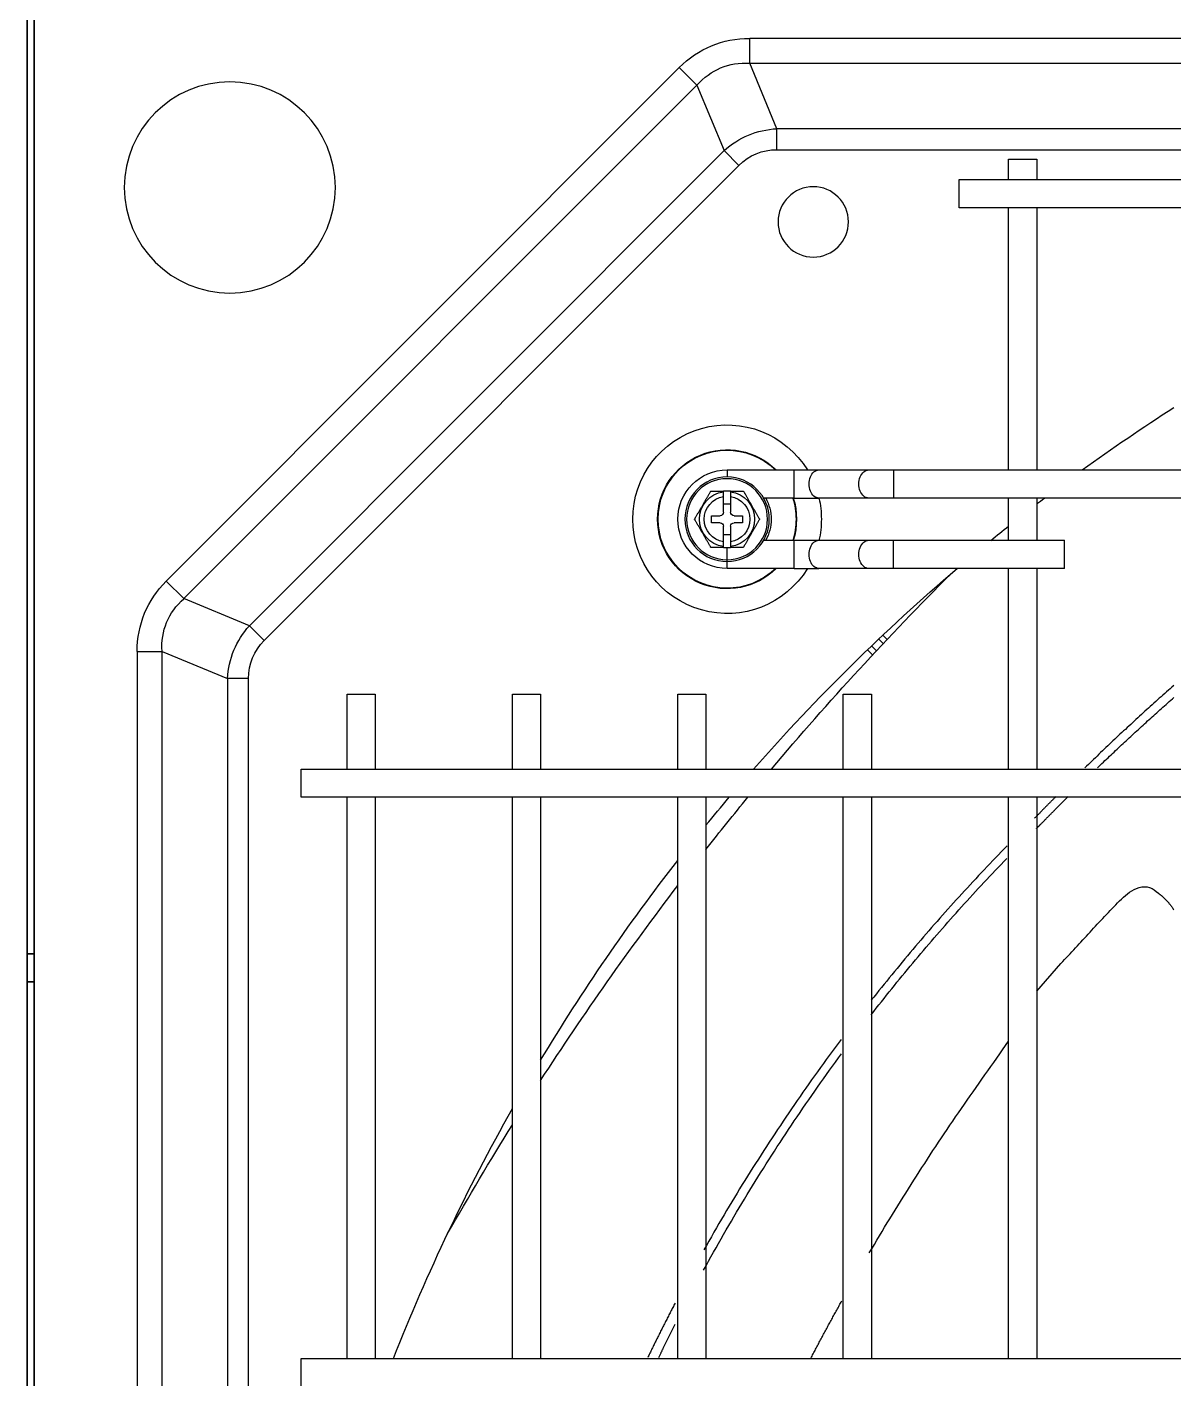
# Model space of a CAD drawing. Header units: millimetres. Extents: x 0 to 504600, y 0 to 118800.
# Drawn here: x 430945.5 to 431108.5, y 46225.7 to 46417.8 of the extents above; entities that cross this region are included whole.
import ezdxf

# ---------------------------------------------------------------- set-up
doc = ezdxf.new("R2010")
doc.units = ezdxf.units.MM
doc.header["$LTSCALE"] = 200
doc.layers.add('LG-AIRCON', color=240, linetype='Continuous')

# ---------------------------------------------------------------- blocks, each defined once
blk = doc.blocks.new('UXC')
at = {"layer": 'LG-AIRCON', "color": 0}
for p, q in [((390.35, 733), (390.35, 30)), ((390.35, 30), (390.35, 733)), ((391.35, 30), (391.35, 733)), ((391.35, 733), (391.35, 30)), ((405.99, 111.03), (405.99, 651.03)), ((409.53, 651.03), (409.53, 111.03)), ((418.83, 114.89), (418.83, 647.18)), ((421.8, 647.18), (421.8, 114.89)), ((429.3, 215.5), (429.3, 213.5)), ((429.3, 213.5), (429.3, 211.5)), ((429.3, 211.5), (1174.82, 211.5)), ((435.81, 211.5), (435.81, 131.75)), ((439.81, 131.75), (439.81, 211.5)), ((459.31, 211.5), (459.31, 131.75)), ((463.31, 131.75), (463.31, 211.5)), ((482.81, 211.5), (482.81, 131.75)), ((486.81, 131.75), (486.81, 211.5)), ((506.31, 211.5), (506.31, 131.75)), ((510.31, 131.75), (510.31, 211.5)), ((529.81, 211.5), (529.81, 131.76)), ((533.81, 131.76), (533.81, 211.5)), ((391.36, 158), (390.35, 158)), ((390.35, 158), (391.35, 158)), ((391.36, 154), (390.35, 154)), ((390.35, 154), (391.35, 154)), ((429.3, 131.75), (429.3, 129.75)), ((1174.82, 131.75), (429.3, 131.75)), ((429.3, 129.75), (429.3, 127.75)), ((429.3, 127.75), (1174.82, 127.75)), ((435.81, 127.75), (435.81, 117.09)), ((439.81, 117.09), (439.81, 127.75)), ((459.31, 127.75), (459.31, 117.09)), ((463.31, 117.09), (463.31, 127.75)), ((482.81, 127.75), (482.81, 117.09)), ((486.81, 117.09), (486.81, 127.75)), ((506.31, 127.75), (506.31, 117.09)), ((510.31, 117.09), (510.31, 127.75)), ((529.81, 127.76), (529.81, 99.26)), ((533.81, 99.26), (533.81, 127.76)), ((435.81, 117.09), (439.81, 117.09)), ((459.31, 117.09), (463.31, 117.09)), ((482.81, 117.09), (486.81, 117.09)), ((506.31, 117.09), (510.31, 117.09)), ((409.53, 111.03), (418.83, 114.89)), ((421.8, 114.89), (418.83, 114.89)), ((509.77, 110.81), (510.49, 111.53)), ((405.99, 111.03), (409.53, 111.03)), ((511.04, 110.94), (510.35, 110.25)), ((511.36, 109.29), (512, 109.92)), ((424.04, 109.49), (421.94, 107.39)), ((424.04, 109.49), (491.48, 41.98)), ((512.54, 109.34), (511.94, 108.74)), ((421.94, 107.39), (412.63, 103.54)), ((489.38, 39.88), (421.94, 107.39)), ((410.13, 101.04), (412.63, 103.54)), ((412.63, 103.54), (485.52, 30.57)), ((483.02, 28.08), (410.13, 101.04)), ((489.81, 99.25), (489.81, 96.25)), ((499.33, 99.25), (489.81, 99.25)), ((499.33, 99.25), (499.33, 95.25)), ((499.33, 99.25), (502.87, 99.25)), ((509.94, 99.25), (502.87, 99.25)), ((513.47, 99.25), (509.94, 99.25)), ((513.47, 99.25), (513.47, 95.25)), ((537.76, 99.25), (513.47, 99.25)), ((537.76, 99.25), (537.76, 95.25)), ((489.31, 96.25), (490.31, 96.25)), ((489.31, 96.14), (489.31, 95.46)), ((490.31, 95.46), (490.31, 96.14)), ((489.31, 95.46), (489.31, 93.25)), ((490.31, 94.45), (489.31, 94.45)), ((490.31, 93.25), (490.31, 95.46)), ((495.01, 95.25), (499.33, 95.25)), ((499.33, 95.25), (502.87, 95.25)), ((502.87, 95.25), (509.94, 95.25)), ((509.94, 95.25), (513.47, 95.25)), ((513.47, 95.25), (537.76, 95.25)), ((529.81, 95.25), (529.81, 89.26)), ((533.81, 89.26), (533.81, 95.25)), ((487.61, 92.75), (487.61, 91.75)), ((488.81, 92.75), (487.61, 92.75)), ((492.01, 92.75), (490.81, 92.75)), ((492.01, 91.75), (492.01, 92.75)), ((487.61, 91.75), (488.81, 91.75)), ((489.31, 91.25), (489.31, 89.04)), ((490.31, 89.04), (490.31, 91.25)), ((490.81, 91.75), (492.01, 91.75)), ((489.31, 90.05), (490.31, 90.05)), ((489.31, 89.04), (489.31, 88.36)), ((490.31, 88.36), (490.31, 89.04)), ((499.33, 89.25), (495.01, 89.25)), ((499.33, 89.25), (499.33, 85.25)), ((499.33, 89.25), (502.87, 89.25)), ((509.94, 89.25), (502.87, 89.25)), ((513.47, 89.25), (509.94, 89.25)), ((513.47, 85.25), (513.47, 89.25)), ((1090.65, 89.25), (513.47, 89.25)), ((490.31, 88.25), (489.31, 88.25)), ((489.81, 85.25), (489.81, 86.25)), ((489.81, 85.25), (499.33, 85.25)), ((499.33, 85.25), (502.87, 85.25)), ((502.87, 85.25), (509.94, 85.25)), ((509.94, 85.25), (513.47, 85.25)), ((513.47, 85.25), (1090.65, 85.25)), ((529.81, 85.26), (529.81, 48)), ((533.81, 48), (533.81, 85.26)), ((522.8, 48), (522.8, 46)), ((1081.32, 48), (522.8, 48)), ((522.8, 46), (522.8, 44)), ((522.8, 44), (1081.32, 44)), ((529.81, 44.01), (529.81, 41.09)), ((533.81, 41.09), (533.81, 44.01)), ((491.48, 41.98), (489.38, 39.88)), ((529.81, 41.09), (533.81, 41.09)), ((485.52, 30.57), (489.38, 39.88)), ((496.88, 39.74), (637.53, 39.74)), ((496.88, 39.74), (496.88, 36.77)), ((496.88, 36.77), (493.03, 27.46)), ((650.51, 36.77), (496.88, 36.77)), ((390.35, 30), (390.35, 1.3)), ((390.35, 1.3), (390.35, 30)), ((391.35, 1.3), (391.35, 30)), ((391.35, 30), (391.35, 1.3)), ((483.02, 28.08), (485.52, 30.57)), ((493.03, 27.46), (493.03, 23.93)), ((493.03, 27.46), (1111.03, 27.46)), ((1111.03, 23.93), (493.03, 23.93))]:
    blk.add_line(p, q, dxfattribs=at)
for points in [[(482.43, 203.63), (482.35, 203.79), (482.27, 203.94), (482.19, 204.1), (482.11, 204.25), (482.03, 204.41), (481.95, 204.56), (481.87, 204.71), (481.79, 204.87), (481.71, 205.02), (481.63, 205.18), (481.55, 205.33), (481.47, 205.49), (481.39, 205.64), (481.31, 205.8), (481.23, 205.95), (481.15, 206.1), (481.08, 206.26), (481, 206.41), (480.92, 206.57), (480.84, 206.72), (480.76, 206.88), (480.68, 207.03), (480.61, 207.19), (480.53, 207.34), (480.45, 207.5), (480.37, 207.65), (480.3, 207.81), (480.22, 207.96), (480.14, 208.12), (480.06, 208.27), (479.99, 208.43), (479.91, 208.58), (479.83, 208.74), (479.75, 208.89), (479.68, 209.05), (479.6, 209.21), (479.52, 209.36), (479.45, 209.52), (479.37, 209.67), (479.3, 209.83), (479.22, 209.98), (479.14, 210.14), (479.07, 210.3), (478.99, 210.45), (478.92, 210.61), (478.84, 210.76), (478.76, 210.92), (478.69, 211.07), (478.61, 211.23), (478.54, 211.39)], [(480.11, 211.38), (480.15, 211.28), (480.2, 211.19), (480.24, 211.09), (480.29, 211), (480.34, 210.9), (480.38, 210.81), (480.43, 210.71), (480.47, 210.62), (480.52, 210.52), (480.57, 210.43), (480.61, 210.33), (480.66, 210.24), (480.71, 210.14), (480.75, 210.05), (480.8, 209.95), (480.84, 209.86), (480.89, 209.76), (480.94, 209.67), (480.98, 209.57), (481.03, 209.48), (481.08, 209.38), (481.12, 209.29), (481.17, 209.19), (481.22, 209.1), (481.26, 209), (481.31, 208.91), (481.36, 208.81), (481.4, 208.72), (481.45, 208.62), (481.5, 208.53), (481.54, 208.43), (481.59, 208.34), (481.64, 208.24), (481.68, 208.15), (481.73, 208.05), (481.78, 207.96), (481.83, 207.87), (481.87, 207.77), (481.92, 207.68), (481.97, 207.58), (482.01, 207.49), (482.06, 207.39), (482.11, 207.3), (482.16, 207.2), (482.2, 207.11), (482.25, 207.01), (482.3, 206.92), (482.35, 206.83), (482.39, 206.73), (482.44, 206.64)], [(501.71, 211.5), (501.79, 211.34), (501.88, 211.17), (501.96, 211.01), (502.05, 210.85), (502.14, 210.68), (502.22, 210.52), (502.31, 210.36), (502.39, 210.19), (502.48, 210.03), (502.57, 209.86), (502.65, 209.7), (502.74, 209.54), (502.83, 209.37), (502.92, 209.21), (503, 209.05), (503.09, 208.88), (503.18, 208.72), (503.27, 208.55), (503.35, 208.39), (503.44, 208.23), (503.53, 208.06), (503.62, 207.9), (503.7, 207.74), (503.79, 207.57), (503.88, 207.41), (503.97, 207.24), (504.06, 207.08), (504.15, 206.92), (504.24, 206.75), (504.32, 206.59), (504.41, 206.43), (504.5, 206.26), (504.59, 206.1), (504.68, 205.94), (504.77, 205.77), (504.86, 205.61), (504.95, 205.45), (505.04, 205.28), (505.13, 205.12), (505.22, 204.96), (505.31, 204.79), (505.4, 204.63), (505.49, 204.47), (505.58, 204.3), (505.67, 204.14), (505.76, 203.98), (505.85, 203.81), (505.94, 203.65), (506.03, 203.49), (506.12, 203.32)], [(486.47, 198.97), (486.82, 198.33), (487.17, 197.69), (487.52, 197.06), (487.88, 196.42), (488.24, 195.79), (488.59, 195.15), (488.95, 194.52), (489.32, 193.89), (489.68, 193.25), (490.05, 192.62), (490.42, 191.99), (490.79, 191.36), (491.16, 190.73), (491.53, 190.1), (491.91, 189.48), (492.28, 188.85), (492.66, 188.22), (493.04, 187.6), (493.43, 186.98), (493.81, 186.35), (494.2, 185.73), (494.58, 185.11), (494.97, 184.49), (495.36, 183.87), (495.76, 183.26), (496.15, 182.64), (496.55, 182.03), (496.94, 181.41), (497.34, 180.8), (497.74, 180.19), (498.14, 179.58), (498.55, 178.97), (498.95, 178.36), (499.36, 177.75), (499.77, 177.15), (500.18, 176.54), (500.59, 175.94), (501.01, 175.34), (501.42, 174.74), (501.84, 174.14), (502.26, 173.54), (502.68, 172.94), (503.1, 172.34), (503.52, 171.75), (503.95, 171.15), (504.37, 170.56), (504.8, 169.97), (505.23, 169.38), (505.66, 168.79), (506.09, 168.2)], [(506.03, 166.17), (505.6, 166.74), (505.17, 167.31), (504.75, 167.88), (504.33, 168.45), (503.91, 169.03), (503.49, 169.61), (503.07, 170.18), (502.66, 170.76), (502.24, 171.34), (501.83, 171.92), (501.42, 172.5), (501.01, 173.09), (500.6, 173.67), (500.19, 174.26), (499.78, 174.84), (499.38, 175.43), (498.98, 176.02), (498.58, 176.61), (498.18, 177.2), (497.78, 177.79), (497.38, 178.38), (496.98, 178.98), (496.59, 179.57), (496.2, 180.17), (495.81, 180.77), (495.42, 181.37), (495.03, 181.97), (494.64, 182.57), (494.26, 183.17), (493.87, 183.78), (493.49, 184.38), (493.11, 184.99), (492.73, 185.59), (492.35, 186.2), (491.98, 186.81), (491.6, 187.42), (491.23, 188.03), (490.86, 188.65), (490.49, 189.26), (490.12, 189.88), (489.75, 190.49), (489.38, 191.11), (489.02, 191.73), (488.66, 192.35), (488.3, 192.96), (487.94, 193.58), (487.58, 194.2), (487.23, 194.83), (486.88, 195.45), (486.53, 196.07)], [(510.02, 196.52), (510.38, 195.91), (510.74, 195.3), (511.11, 194.69), (511.47, 194.08), (511.84, 193.47), (512.2, 192.86), (512.57, 192.25), (512.94, 191.65), (513.31, 191.04), (513.69, 190.43), (514.06, 189.83), (514.44, 189.22), (514.81, 188.61), (515.19, 188.01), (515.57, 187.4), (515.95, 186.8), (516.34, 186.19), (516.72, 185.59), (517.11, 184.98), (517.5, 184.38), (517.89, 183.78), (518.28, 183.17), (518.67, 182.57), (519.07, 181.97), (519.46, 181.37), (519.86, 180.77), (520.26, 180.17), (520.66, 179.57), (521.07, 178.97), (521.47, 178.37), (521.88, 177.78), (522.29, 177.18), (522.7, 176.58), (523.11, 175.99), (523.53, 175.39), (523.94, 174.8), (524.36, 174.2), (524.77, 173.6), (525.19, 173.01), (525.61, 172.41), (526.03, 171.82), (526.45, 171.22), (526.87, 170.62), (527.29, 170.03), (527.71, 169.43), (528.13, 168.83), (528.55, 168.23), (528.97, 167.63), (529.39, 167.03), (529.81, 166.43)], [(510.29, 162.66), (510.65, 162.19), (511.01, 161.73), (511.38, 161.27), (511.74, 160.81), (512.11, 160.34), (512.47, 159.88), (512.84, 159.43), (513.21, 158.97), (513.58, 158.51), (513.95, 158.05), (514.32, 157.6), (514.7, 157.14), (515.07, 156.69), (515.44, 156.23), (515.82, 155.78), (516.19, 155.33), (516.57, 154.88), (516.95, 154.43), (517.33, 153.98), (517.71, 153.53), (518.09, 153.08), (518.47, 152.63), (518.86, 152.19), (519.24, 151.74), (519.62, 151.3), (520.01, 150.86), (520.4, 150.41), (520.78, 149.97), (521.17, 149.53), (521.56, 149.09), (521.95, 148.65), (522.34, 148.21), (522.74, 147.77), (523.13, 147.34), (523.52, 146.9), (523.92, 146.47), (524.32, 146.03), (524.71, 145.6), (525.11, 145.17), (525.51, 144.74), (525.91, 144.3), (526.31, 143.87), (526.71, 143.45), (527.11, 143.02), (527.52, 142.59), (527.92, 142.16), (528.33, 141.74), (528.74, 141.31), (529.14, 140.89), (529.55, 140.47)], [(529.6, 138.66), (529.19, 139.08), (528.78, 139.51), (528.37, 139.93), (527.97, 140.35), (527.56, 140.77), (527.16, 141.2), (526.75, 141.62), (526.35, 142.05), (525.95, 142.47), (525.55, 142.9), (525.15, 143.33), (524.75, 143.76), (524.35, 144.19), (523.95, 144.62), (523.56, 145.05), (523.16, 145.48), (522.77, 145.91), (522.37, 146.34), (521.98, 146.78), (521.59, 147.21), (521.2, 147.65), (520.81, 148.08), (520.42, 148.52), (520.03, 148.96), (519.65, 149.4), (519.26, 149.84), (518.88, 150.28), (518.49, 150.72), (518.11, 151.16), (517.73, 151.6), (517.35, 152.05), (516.97, 152.49), (516.59, 152.93), (516.21, 153.38), (515.84, 153.83), (515.46, 154.27), (515.09, 154.72), (514.71, 155.17), (514.34, 155.62), (513.97, 156.07), (513.6, 156.52), (513.23, 156.97), (512.86, 157.42), (512.49, 157.88), (512.12, 158.33), (511.76, 158.78), (511.39, 159.24), (511.03, 159.7), (510.66, 160.15), (510.3, 160.61)], [(533.81, 159.32), (537.25, 155.38), (537.5, 155.1), (537.76, 154.82), (538.02, 154.55), (538.29, 154.27), (538.55, 154), (538.81, 153.72), (539.07, 153.45), (539.33, 153.17), (539.59, 152.89), (539.85, 152.61), (540.1, 152.33), (540.36, 152.04), (540.61, 151.76), (540.87, 151.48), (541.13, 151.2), (541.38, 150.92), (541.64, 150.64), (541.9, 150.36), (542.16, 150.08), (542.42, 149.8), (542.68, 149.53), (542.94, 149.25), (543.2, 148.97), (543.46, 148.7), (543.73, 148.42), (543.99, 148.15), (544.25, 147.87), (544.51, 147.59), (544.77, 147.32), (545.03, 147.04), (545.3, 146.77), (545.57, 146.5), (545.84, 146.23), (546.12, 145.97), (546.4, 145.73), (546.7, 145.49), (547.01, 145.26), (547.33, 145.05), (547.66, 144.87), (548, 144.71), (548.36, 144.59), (548.73, 144.51), (549.11, 144.48), (549.48, 144.5), (549.85, 144.58), (550.19, 144.73), (550.5, 144.93), (550.8, 145.16), (551.1, 145.41)], [(551.1, 145.41), (551.14, 145.44), (551.18, 145.47), (551.23, 145.5), (551.27, 145.53), (551.31, 145.56), (551.35, 145.59), (551.4, 145.62), (551.43, 145.65), (551.47, 145.68), (551.51, 145.71), (551.55, 145.74), (551.58, 145.77), (551.62, 145.81), (551.66, 145.84), (551.7, 145.87), (551.74, 145.91), (551.79, 145.95), (551.83, 146), (551.88, 146.04), (551.93, 146.09), (551.98, 146.14), (552.03, 146.19), (552.08, 146.23), (552.12, 146.28), (552.17, 146.33), (552.21, 146.38), (552.26, 146.42), (552.3, 146.47), (552.34, 146.52), (552.38, 146.57), (552.43, 146.62), (552.47, 146.67), (552.51, 146.72), (552.56, 146.77), (552.6, 146.83), (552.65, 146.89), (552.7, 146.95), (552.75, 147.01), (552.8, 147.08), (552.85, 147.14), (552.9, 147.2), (552.95, 147.27), (552.99, 147.33), (553.04, 147.39), (553.08, 147.45), (553.13, 147.51), (553.17, 147.57), (553.21, 147.64), (553.26, 147.7), (553.3, 147.77)], [(536.54, 131.65), (536.48, 131.71), (536.42, 131.78), (536.36, 131.84), (536.3, 131.9), (536.24, 131.96), (536.17, 132.02), (536.11, 132.08), (536.05, 132.15), (535.99, 132.21), (535.93, 132.27), (535.87, 132.33), (535.81, 132.39), (535.75, 132.45), (535.69, 132.52), (535.63, 132.58), (535.57, 132.64), (535.5, 132.7), (535.44, 132.76), (535.38, 132.82), (535.32, 132.89), (535.26, 132.95), (535.2, 133.01), (535.14, 133.07), (535.08, 133.13), (535.02, 133.2), (534.96, 133.26), (534.9, 133.32), (534.84, 133.38), (534.78, 133.44), (534.71, 133.51), (534.65, 133.57), (534.59, 133.63), (534.53, 133.69), (534.47, 133.76), (534.41, 133.82), (534.35, 133.88), (534.29, 133.94), (534.23, 134), (534.17, 134.07), (534.11, 134.13), (534.05, 134.19), (533.99, 134.25), (533.93, 134.32), (533.87, 134.38), (533.81, 134.44), (533.75, 134.5), (533.69, 134.57), (533.63, 134.63), (533.56, 134.69), (533.5, 134.75)], [(533.78, 136.19), (533.79, 136.18), (533.8, 136.17), (533.81, 136.16), (533.82, 136.15), (533.83, 136.14), (533.85, 136.12), (533.86, 136.11), (533.87, 136.1), (533.88, 136.09), (533.89, 136.08), (533.9, 136.07), (533.91, 136.05), (533.93, 136.04), (533.94, 136.03), (533.95, 136.02), (533.96, 136.01), (533.97, 136), (533.98, 135.99), (534, 135.97), (534.01, 135.96), (534.02, 135.95), (534.03, 135.94), (534.04, 135.93), (534.05, 135.92), (534.07, 135.91), (534.08, 135.89), (534.09, 135.88), (534.1, 135.87), (534.11, 135.86), (534.12, 135.85), (534.14, 135.84), (534.15, 135.83), (534.16, 135.81), (534.17, 135.8), (534.18, 135.79), (534.19, 135.78), (534.21, 135.77), (534.22, 135.76), (534.23, 135.75), (534.24, 135.73), (534.25, 135.72), (534.26, 135.71), (534.27, 135.7), (534.29, 135.69), (534.3, 135.68), (534.31, 135.67), (534.32, 135.65), (534.33, 135.64), (534.34, 135.63), (534.36, 135.62)], [(534.36, 135.62), (534.43, 135.54), (534.51, 135.46), (534.59, 135.38), (534.67, 135.3), (534.75, 135.22), (534.83, 135.14), (534.9, 135.06), (534.98, 134.98), (535.06, 134.9), (535.14, 134.82), (535.22, 134.74), (535.3, 134.66), (535.37, 134.58), (535.45, 134.5), (535.53, 134.42), (535.61, 134.34), (535.69, 134.26), (535.77, 134.18), (535.85, 134.1), (535.93, 134.02), (536, 133.94), (536.08, 133.86), (536.16, 133.78), (536.24, 133.7), (536.32, 133.62), (536.4, 133.54), (536.48, 133.46), (536.56, 133.38), (536.63, 133.3), (536.71, 133.22), (536.79, 133.14), (536.87, 133.06), (536.95, 132.98), (537.03, 132.9), (537.11, 132.82), (537.19, 132.74), (537.27, 132.66), (537.35, 132.58), (537.42, 132.5), (537.5, 132.42), (537.58, 132.34), (537.66, 132.27), (537.74, 132.19), (537.82, 132.11), (537.9, 132.03), (537.98, 131.95), (538.06, 131.87), (538.14, 131.79), (538.22, 131.71), (538.3, 131.63)], [(553.29, 115.87), (553.03, 116.1), (552.77, 116.33), (552.51, 116.55), (552.26, 116.78), (552, 117.01), (551.74, 117.24), (551.48, 117.47), (551.23, 117.7), (550.97, 117.93), (550.72, 118.16), (550.46, 118.39), (550.21, 118.62), (549.95, 118.85), (549.69, 119.08), (549.44, 119.31), (549.19, 119.54), (548.93, 119.77), (548.68, 120.01), (548.42, 120.24), (548.17, 120.47), (547.91, 120.7), (547.66, 120.94), (547.41, 121.17), (547.16, 121.4), (546.9, 121.64), (546.65, 121.87), (546.4, 122.11), (546.15, 122.34), (545.89, 122.58), (545.64, 122.81), (545.39, 123.05), (545.14, 123.28), (544.89, 123.52), (544.64, 123.76), (544.39, 123.99), (544.14, 124.23), (543.89, 124.47), (543.64, 124.71), (543.39, 124.94), (543.14, 125.18), (542.89, 125.42), (542.64, 125.66), (542.39, 125.9), (542.14, 126.14), (541.89, 126.38), (541.64, 126.62), (541.39, 126.86), (541.15, 127.1), (540.9, 127.34), (540.65, 127.58)], [(542.44, 127.58), (542.65, 127.37), (542.87, 127.17), (543.08, 126.96), (543.29, 126.76), (543.51, 126.56), (543.72, 126.35), (543.94, 126.15), (544.15, 125.94), (544.37, 125.74), (544.58, 125.54), (544.79, 125.33), (545.01, 125.13), (545.23, 124.93), (545.44, 124.73), (545.66, 124.52), (545.87, 124.32), (546.09, 124.12), (546.3, 123.92), (546.52, 123.72), (546.74, 123.52), (546.95, 123.32), (547.17, 123.12), (547.39, 122.92), (547.6, 122.72), (547.82, 122.51), (548.04, 122.32), (548.25, 122.12), (548.47, 121.92), (548.69, 121.72), (548.91, 121.52), (549.13, 121.32), (549.34, 121.12), (549.56, 120.92), (549.78, 120.72), (550, 120.53), (550.22, 120.33), (550.44, 120.13), (550.66, 119.93), (550.88, 119.74), (551.1, 119.54), (551.31, 119.34), (551.53, 119.15), (551.75, 118.95), (551.97, 118.75), (552.19, 118.56), (552.42, 118.36), (552.64, 118.17), (552.86, 117.97), (553.08, 117.77), (553.3, 117.58)], [(487.5, 96.25), (487.49, 96.23), (487.47, 96.2), (487.44, 96.14), (487.4, 96.07), (487.36, 96), (487.31, 95.92), (487.27, 95.84), (487.22, 95.75), (487.17, 95.67), (487.12, 95.58), (487.07, 95.49), (487.02, 95.41), (486.97, 95.32), (486.91, 95.23), (486.86, 95.14), (486.81, 95.05), (486.76, 94.96), (486.71, 94.87), (486.66, 94.78), (486.61, 94.7), (486.55, 94.61), (486.5, 94.52), (486.45, 94.43), (486.4, 94.34), (486.35, 94.25), (486.3, 94.16), (486.24, 94.07), (486.19, 93.98), (486.14, 93.89), (486.09, 93.8), (486.04, 93.71), (485.99, 93.62), (485.94, 93.53), (485.88, 93.44), (485.83, 93.36), (485.78, 93.27), (485.73, 93.18), (485.68, 93.09), (485.63, 93), (485.58, 92.91), (485.53, 92.83), (485.48, 92.74), (485.43, 92.66), (485.38, 92.58), (485.34, 92.5), (485.29, 92.42), (485.26, 92.36), (485.22, 92.3), (485.2, 92.27), (485.19, 92.25)], [(489.31, 96.25), (489.27, 96.25), (489.23, 96.25), (489.19, 96.25), (489.15, 96.25), (489.1, 96.25), (489.06, 96.25), (489.02, 96.25), (488.98, 96.25), (488.94, 96.25), (488.9, 96.25), (488.86, 96.25), (488.81, 96.25), (488.77, 96.25), (488.73, 96.25), (488.69, 96.25), (488.65, 96.25), (488.61, 96.25), (488.57, 96.25), (488.52, 96.25), (488.48, 96.25), (488.44, 96.25), (488.4, 96.25), (488.36, 96.25), (488.32, 96.25), (488.28, 96.25), (488.24, 96.25), (488.2, 96.25), (488.16, 96.25), (488.12, 96.25), (488.08, 96.25), (488.04, 96.25), (488, 96.25), (487.96, 96.25), (487.92, 96.25), (487.88, 96.25), (487.84, 96.25), (487.81, 96.25), (487.77, 96.25), (487.74, 96.25), (487.7, 96.25), (487.67, 96.25), (487.64, 96.25), (487.61, 96.25), (487.59, 96.25), (487.56, 96.25), (487.54, 96.25), (487.53, 96.25), (487.51, 96.25), (487.51, 96.25), (487.5, 96.25)], [(489.31, 96.25), (489.31, 96.25), (489.31, 96.25), (489.31, 96.24), (489.31, 96.24), (489.31, 96.24), (489.31, 96.24), (489.31, 96.23), (489.31, 96.23), (489.31, 96.23), (489.31, 96.23), (489.31, 96.23), (489.31, 96.22), (489.31, 96.22), (489.31, 96.22), (489.31, 96.22), (489.31, 96.21), (489.31, 96.21), (489.31, 96.21), (489.31, 96.21), (489.31, 96.21), (489.31, 96.2), (489.31, 96.2), (489.31, 96.2), (489.31, 96.2), (489.31, 96.19), (489.31, 96.19), (489.31, 96.19), (489.31, 96.19), (489.31, 96.18), (489.31, 96.18), (489.31, 96.18), (489.31, 96.18), (489.31, 96.18), (489.31, 96.17), (489.31, 96.17), (489.31, 96.17), (489.31, 96.17), (489.31, 96.16), (489.31, 96.16), (489.31, 96.16), (489.31, 96.16), (489.31, 96.16), (489.31, 96.15), (489.31, 96.15), (489.31, 96.15), (489.31, 96.15), (489.31, 96.14), (489.31, 96.14), (489.31, 96.14), (489.31, 96.14)], [(490.31, 96.14), (490.31, 96.14), (490.31, 96.14), (490.31, 96.14), (490.31, 96.15), (490.31, 96.15), (490.31, 96.15), (490.31, 96.15), (490.31, 96.15), (490.31, 96.16), (490.31, 96.16), (490.31, 96.16), (490.31, 96.16), (490.31, 96.17), (490.31, 96.17), (490.31, 96.17), (490.31, 96.17), (490.31, 96.18), (490.31, 96.18), (490.31, 96.18), (490.31, 96.18), (490.31, 96.18), (490.31, 96.19), (490.31, 96.19), (490.31, 96.19), (490.31, 96.19), (490.31, 96.2), (490.31, 96.2), (490.31, 96.2), (490.31, 96.2), (490.31, 96.2), (490.31, 96.21), (490.31, 96.21), (490.31, 96.21), (490.31, 96.21), (490.31, 96.22), (490.31, 96.22), (490.31, 96.22), (490.31, 96.22), (490.31, 96.23), (490.31, 96.23), (490.31, 96.23), (490.31, 96.23), (490.31, 96.23), (490.31, 96.24), (490.31, 96.24), (490.31, 96.24), (490.31, 96.24), (490.31, 96.25), (490.31, 96.25), (490.31, 96.25)], [(492.12, 96.25), (492.12, 96.25), (492.11, 96.25), (492.1, 96.25), (492.08, 96.25), (492.06, 96.25), (492.04, 96.25), (492.01, 96.25), (491.98, 96.25), (491.95, 96.25), (491.92, 96.25), (491.89, 96.25), (491.85, 96.25), (491.81, 96.25), (491.78, 96.25), (491.74, 96.25), (491.7, 96.25), (491.66, 96.25), (491.62, 96.25), (491.59, 96.25), (491.55, 96.25), (491.51, 96.25), (491.46, 96.25), (491.42, 96.25), (491.38, 96.25), (491.34, 96.25), (491.3, 96.25), (491.26, 96.25), (491.22, 96.25), (491.18, 96.25), (491.14, 96.25), (491.1, 96.25), (491.06, 96.25), (491.01, 96.25), (490.97, 96.25), (490.93, 96.25), (490.89, 96.25), (490.85, 96.25), (490.81, 96.25), (490.77, 96.25), (490.73, 96.25), (490.69, 96.25), (490.64, 96.25), (490.6, 96.25), (490.56, 96.25), (490.52, 96.25), (490.48, 96.25), (490.44, 96.25), (490.4, 96.25), (490.35, 96.25), (490.31, 96.25)], [(494.43, 92.25), (494.42, 92.27), (494.4, 92.3), (494.37, 92.36), (494.33, 92.43), (494.29, 92.5), (494.24, 92.58), (494.19, 92.66), (494.15, 92.75), (494.1, 92.83), (494.05, 92.92), (494, 93.01), (493.94, 93.09), (493.89, 93.18), (493.84, 93.27), (493.79, 93.36), (493.74, 93.45), (493.69, 93.54), (493.64, 93.63), (493.59, 93.72), (493.53, 93.8), (493.48, 93.89), (493.43, 93.98), (493.38, 94.07), (493.33, 94.16), (493.28, 94.25), (493.22, 94.34), (493.17, 94.43), (493.12, 94.52), (493.07, 94.61), (493.02, 94.7), (492.97, 94.79), (492.91, 94.88), (492.86, 94.97), (492.81, 95.06), (492.76, 95.14), (492.71, 95.23), (492.66, 95.32), (492.61, 95.41), (492.56, 95.5), (492.51, 95.59), (492.46, 95.67), (492.41, 95.76), (492.36, 95.84), (492.31, 95.92), (492.26, 96), (492.22, 96.08), (492.18, 96.14), (492.15, 96.2), (492.13, 96.23), (492.12, 96.25)], [(485.19, 92.25), (485.2, 92.23), (485.22, 92.2), (485.26, 92.14), (485.29, 92.07), (485.34, 92), (485.38, 91.92), (485.43, 91.84), (485.48, 91.75), (485.53, 91.67), (485.58, 91.58), (485.63, 91.49), (485.68, 91.41), (485.73, 91.32), (485.78, 91.23), (485.83, 91.14), (485.89, 91.05), (485.94, 90.96), (485.99, 90.87), (486.04, 90.78), (486.09, 90.7), (486.14, 90.61), (486.19, 90.52), (486.25, 90.43), (486.3, 90.34), (486.35, 90.25), (486.4, 90.16), (486.45, 90.07), (486.5, 89.98), (486.56, 89.89), (486.61, 89.8), (486.66, 89.71), (486.71, 89.62), (486.76, 89.53), (486.81, 89.44), (486.86, 89.36), (486.92, 89.27), (486.97, 89.18), (487.02, 89.09), (487.07, 89), (487.12, 88.91), (487.17, 88.83), (487.22, 88.74), (487.27, 88.66), (487.31, 88.58), (487.36, 88.5), (487.4, 88.42), (487.44, 88.36), (487.47, 88.3), (487.49, 88.27), (487.5, 88.25)], [(492.12, 88.25), (492.13, 88.27), (492.15, 88.3), (492.18, 88.36), (492.22, 88.43), (492.27, 88.5), (492.31, 88.58), (492.36, 88.66), (492.41, 88.75), (492.46, 88.83), (492.51, 88.92), (492.56, 89.01), (492.61, 89.09), (492.66, 89.18), (492.71, 89.27), (492.76, 89.36), (492.81, 89.45), (492.86, 89.54), (492.92, 89.63), (492.97, 89.72), (493.02, 89.8), (493.07, 89.89), (493.12, 89.98), (493.17, 90.07), (493.23, 90.16), (493.28, 90.25), (493.33, 90.34), (493.38, 90.43), (493.43, 90.52), (493.48, 90.61), (493.54, 90.7), (493.59, 90.79), (493.64, 90.88), (493.69, 90.97), (493.74, 91.06), (493.79, 91.14), (493.84, 91.23), (493.9, 91.32), (493.95, 91.41), (494, 91.5), (494.05, 91.59), (494.1, 91.67), (494.15, 91.76), (494.2, 91.84), (494.24, 91.92), (494.29, 92), (494.33, 92.08), (494.37, 92.14), (494.4, 92.2), (494.42, 92.23), (494.43, 92.25)], [(487.5, 88.25), (487.51, 88.25), (487.51, 88.25), (487.53, 88.25), (487.54, 88.25), (487.56, 88.25), (487.59, 88.25), (487.61, 88.25), (487.64, 88.25), (487.67, 88.25), (487.71, 88.25), (487.74, 88.25), (487.77, 88.25), (487.81, 88.25), (487.85, 88.25), (487.88, 88.25), (487.92, 88.25), (487.96, 88.25), (488, 88.25), (488.04, 88.25), (488.08, 88.25), (488.12, 88.25), (488.16, 88.25), (488.2, 88.25), (488.24, 88.25), (488.28, 88.25), (488.32, 88.25), (488.36, 88.25), (488.41, 88.25), (488.45, 88.25), (488.49, 88.25), (488.53, 88.25), (488.57, 88.25), (488.61, 88.25), (488.65, 88.25), (488.69, 88.25), (488.73, 88.25), (488.77, 88.25), (488.82, 88.25), (488.86, 88.25), (488.9, 88.25), (488.94, 88.25), (488.98, 88.25), (489.02, 88.25), (489.06, 88.25), (489.11, 88.25), (489.15, 88.25), (489.19, 88.25), (489.23, 88.25), (489.27, 88.25), (489.31, 88.25)], [(489.31, 88.36), (489.31, 88.36), (489.31, 88.36), (489.31, 88.36), (489.31, 88.35), (489.31, 88.35), (489.31, 88.35), (489.31, 88.35), (489.31, 88.35), (489.31, 88.34), (489.31, 88.34), (489.31, 88.34), (489.31, 88.34), (489.31, 88.33), (489.31, 88.33), (489.31, 88.33), (489.31, 88.33), (489.31, 88.32), (489.31, 88.32), (489.31, 88.32), (489.31, 88.32), (489.31, 88.32), (489.31, 88.31), (489.31, 88.31), (489.31, 88.31), (489.31, 88.31), (489.31, 88.3), (489.31, 88.3), (489.31, 88.3), (489.31, 88.3), (489.31, 88.3), (489.31, 88.29), (489.31, 88.29), (489.31, 88.29), (489.31, 88.29), (489.31, 88.28), (489.31, 88.28), (489.31, 88.28), (489.31, 88.28), (489.31, 88.27), (489.31, 88.27), (489.31, 88.27), (489.31, 88.27), (489.31, 88.27), (489.31, 88.26), (489.31, 88.26), (489.31, 88.26), (489.31, 88.26), (489.31, 88.25), (489.31, 88.25), (489.31, 88.25)], [(490.31, 88.25), (490.31, 88.25), (490.31, 88.25), (490.31, 88.26), (490.31, 88.26), (490.31, 88.26), (490.31, 88.26), (490.31, 88.27), (490.31, 88.27), (490.31, 88.27), (490.31, 88.27), (490.31, 88.27), (490.31, 88.28), (490.31, 88.28), (490.31, 88.28), (490.31, 88.28), (490.31, 88.29), (490.31, 88.29), (490.31, 88.29), (490.31, 88.29), (490.31, 88.3), (490.31, 88.3), (490.31, 88.3), (490.31, 88.3), (490.31, 88.3), (490.31, 88.31), (490.31, 88.31), (490.31, 88.31), (490.31, 88.31), (490.31, 88.32), (490.31, 88.32), (490.31, 88.32), (490.31, 88.32), (490.31, 88.32), (490.31, 88.33), (490.31, 88.33), (490.31, 88.33), (490.31, 88.33), (490.31, 88.34), (490.31, 88.34), (490.31, 88.34), (490.31, 88.34), (490.31, 88.35), (490.31, 88.35), (490.31, 88.35), (490.31, 88.35), (490.31, 88.35), (490.31, 88.36), (490.31, 88.36), (490.31, 88.36), (490.31, 88.36)], [(490.31, 88.25), (490.35, 88.25), (490.4, 88.25), (490.44, 88.25), (490.48, 88.25), (490.52, 88.25), (490.56, 88.25), (490.6, 88.25), (490.65, 88.25), (490.69, 88.25), (490.73, 88.25), (490.77, 88.25), (490.81, 88.25), (490.85, 88.25), (490.89, 88.25), (490.94, 88.25), (490.98, 88.25), (491.02, 88.25), (491.06, 88.25), (491.1, 88.25), (491.14, 88.25), (491.18, 88.25), (491.23, 88.25), (491.27, 88.25), (491.31, 88.25), (491.35, 88.25), (491.39, 88.25), (491.43, 88.25), (491.47, 88.25), (491.51, 88.25), (491.55, 88.25), (491.59, 88.25), (491.63, 88.25), (491.67, 88.25), (491.7, 88.25), (491.74, 88.25), (491.78, 88.25), (491.82, 88.25), (491.85, 88.25), (491.89, 88.25), (491.92, 88.25), (491.95, 88.25), (491.98, 88.25), (492.01, 88.25), (492.04, 88.25), (492.06, 88.25), (492.08, 88.25), (492.1, 88.25), (492.11, 88.25), (492.12, 88.25), (492.12, 88.25)]]:
    blk.add_lwpolyline(points, dxfattribs=at)
for centre, radius in [((489.81, 92.25), 6), ((489.81, 92.25), 5.75), ((419.16, 45.11), 15), ((502.06, 50), 5)]:
    blk.add_circle(centre, radius, dxfattribs=at)
for centre, radius, start, end in [((707.56, 316), 285, 201.5104, 209.4193), ((831.08, 410.22), 438.17, 209.6026, 211.9564), ((831.08, 410.22), 438.17, 212.9312, 217.3614), ((707.56, 316), 285, 211.0177, 217.9451), ((831.08, 410.22), 438.17, 218.2148, 219.4589), ((707.56, 316), 285, 219.2344, 220.2763), ((707.56, 316), 285, 221.3395, 229.5101), ((831.08, 410.22), 438.17, 220.1397, 225.0707), ((489.81, 92.25), 13.4, 31.4943, 328.5168), ((489.81, 92.25), 9.87, 45.1968, 180), ((489.81, 92.25), 9.8, 45.6244, 314.3982), ((489.81, 92.25), 7, 90, 270), ((489.81, 92.25), 3.92, 97.3304, 262.6696), ((489.81, 92.25), 3.92, 277.3304, 82.6696), ((489.81, 92.25), 3.25, 98.8499, 261.1501), ((489.81, 92.25), 3.25, 278.8499, 81.1501), ((489.81, 92.25), 6.26, 0, 28.6481), ((489.81, 92.25), 9.8, 0, 17.8425), ((489.81, 92.25), 9.87, 342.3094, 17.7075), ((489.81, 92.25), 13.4, 0, 12.9431), ((707.56, 316), 285, 230.7639, 231.4139), ((489.81, 92.25), 9.87, 180, 314.8256), ((488.81, 93.25), 0.5, 270, 0), ((490.81, 93.25), 0.5, 180, 270), ((489.81, 92.25), 6.26, 331.3745, 0), ((489.81, 92.25), 9.8, 342.1688, 0), ((489.81, 92.25), 13.4, 347.0681, 0), ((488.81, 91.25), 0.5, 0, 90), ((490.81, 91.25), 0.5, 90, 180), ((707.56, 316), 285, 232.4357, 232.7127), ((707.56, 316), 285, 234.0601, 237.2319)]:
    blk.add_arc(centre, radius, start, end, dxfattribs=at)
for centre, major_axis, ratio, start_param, end_param in [((437.08, 118.05), (17.34, 7.18), 0.799379, 2.867741, 3.415445), ((437.08, 118.05), (14.7, 6.09), 0.678635, 2.867741, 3.415445), ((434.28, 116.89), (27.23, 11.27), 0.678635, 2.867741, 3.415445), ((434.28, 116.89), (24.1, 9.97), 0.575203, 2.867741, 3.415445), ((502.87, 97.25), (0, 2), 0.707107, 0, 3.141596), ((509.94, 97.25), (0, 2), 0.707107, 0, 3.141596), ((502.87, 87.25), (0, -2), 0.707107, 3.141589, 6.283185), ((509.94, 87.25), (0, -2), 0.707107, 3.141589, 6.283185), ((500.05, 55.01), (6.09, 14.7), 0.678562, 2.867416, 3.415769), ((500.05, 55.01), (7.19, 17.34), 0.799319, 2.867416, 3.415769), ((498.89, 52.21), (9.99, 24.09), 0.575125, 2.867416, 3.415769), ((498.89, 52.21), (11.29, 27.23), 0.678562, 2.867416, 3.415769)]:
    blk.add_ellipse(centre, major_axis=major_axis, ratio=ratio, start_param=start_param, end_param=end_param, dxfattribs=at)
blk = doc.blocks.new('UXB+UXC')
at = {"layer": 'LG-AIRCON', "color": 0}
blk.add_blockref('UXC', (0, 0), dxfattribs=at)

msp = doc.modelspace()

# ---------------------------------------------------------------- block references
at = {"layer": 'LG-AIRCON', "color": 142, "xscale": -1, "rotation": 180}
msp.add_blockref('UXB+UXC', (430555.17, 46440.12), dxfattribs=at)

doc.saveas('drawing.dxf')
